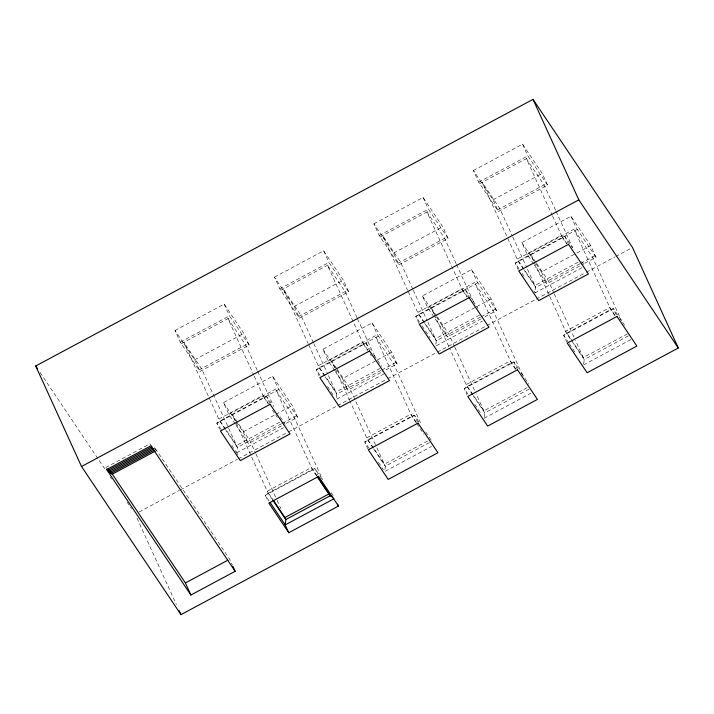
<?xml version="1.0" encoding="UTF-8"?>
<svg xmlns="http://www.w3.org/2000/svg" width="714" height="714" viewBox="0 0 714 714"><rect width="100%" height="100%" fill="white"/><g stroke="black" fill="none" stroke-linecap="round" stroke-linejoin="round"><path stroke-width="0.54" stroke-dasharray="3.57 2.68" d="M237.628 454.738L236.745 452.783L237.387 447.41L201.482 368.62L183.801 342.301L219.707 421.082L225.187 429.257M484.244 417.19L484.752 412.897L476.015 393.709M581.937 267.714L535.134 292.811L535.777 287.439L527.03 268.25M583.704 363.872L584.222 359.57L575.475 340.391M175.001 330.484L224.16 304.119L243.831 333.411L249.15 345.076L199.982 371.441L180.321 342.149L175.001 330.484L194.672 359.767L199.982 371.441M274.462 277.157L323.629 250.792L343.3 280.084L348.619 291.749L299.452 318.114L279.781 288.822L274.462 277.157L294.132 306.44L299.452 318.114M373.922 223.83L423.09 197.475L442.76 226.757L448.08 238.431L398.912 264.787L379.241 235.495L373.922 223.83L393.592 253.122L398.912 264.787M473.391 170.503L522.559 144.148L542.221 173.431L547.54 185.105L498.381 211.46L478.71 182.177L473.391 170.503L493.062 199.795L498.381 211.46M180.321 342.149L229.48 315.793L249.15 345.076M279.781 288.822L328.949 262.466L348.619 291.749M379.241 235.495L428.409 209.14L448.08 238.431M478.71 182.177L527.869 155.813L547.54 185.105M181.311 343.63L230.479 317.275M280.772 290.303L329.939 263.948M380.241 236.977L429.409 210.621M479.701 183.659L528.869 157.294M194.672 359.767L243.831 333.411M294.132 306.44L343.3 280.084M393.592 253.122L442.76 226.757M493.062 199.795L542.221 173.431M198.992 369.959L248.16 343.595M298.452 316.632L347.62 290.268M397.921 263.305L447.08 236.95M497.381 209.978L546.549 183.623M235.245 423.938L228.766 414.29L223.446 402.616L272.614 376.26L292.276 405.543L297.595 417.217L283.137 424.964M334.705 370.611L328.226 360.963L322.906 349.289L372.074 322.933L391.745 352.216L397.064 363.89L382.597 371.637M481.102 318.837L447.357 336.919L427.686 307.636L422.376 295.962L471.535 269.606L491.205 298.898L496.525 310.563L484.958 316.766M533.635 263.966L527.155 254.309L521.836 242.644L571.004 216.28L590.674 245.571L595.985 257.236L581.526 264.992M105.717 467.554L149.976 443.822L151.475 446.045M228.766 414.29L277.924 387.925L297.595 417.217M328.226 360.963L377.394 334.598L397.064 363.89M427.686 307.636L476.854 281.28L496.525 310.563M527.155 254.309L576.323 227.953L595.985 257.236M278.924 389.407L219.707 421.082L216.842 423.161L219.519 429.016M378.384 336.08L319.167 367.764L316.311 369.834L318.979 375.689M477.853 282.762L418.627 314.437L415.771 316.507L418.886 323.344M577.314 229.435L518.096 261.11L515.24 263.18L518.355 270.017M236.352 421.84L243.117 431.908L274.926 414.852M275.89 414.334L292.276 405.543M337.044 370.343L342.577 378.581L376.323 360.49M377.287 359.972L391.745 352.216M436.513 317.016L442.037 325.254L475.783 307.163M476.747 306.645L491.205 298.898M535.973 263.689L541.507 271.927L590.674 245.571M279.674 422.233L236.468 445.402L226.106 429.971M380.125 368.379L335.928 392.075L325.566 376.644M479.585 315.053L435.397 338.748L425.026 323.317M578.072 262.261L534.857 285.421L517.177 259.102L561.374 235.406L566.854 243.572M281.575 423.714L237.387 447.41L225.802 430.158M282.333 423.384L296.605 415.735M381.035 370.387L336.847 394.083L336.205 399.456L383.989 373.841M381.794 370.057L396.065 362.409M480.504 317.07L436.308 340.757L435.665 346.129L482.477 321.041M481.263 316.73L495.534 309.082M579.964 263.743L535.777 287.439L524.192 270.187M580.723 263.412L594.994 255.755M235.852 424.848L248.436 443.572L282.173 425.482M335.321 371.521L347.897 390.246L381.633 372.155M534.242 264.867L546.826 283.601L580.562 265.51M236.745 452.783L283.547 427.686M139.114 512.009L179.41 490.411M180.392 489.884L237.396 459.316M238.378 458.79L287.519 432.443M288.501 431.916L336.66 406.096M337.642 405.57L386.783 379.223M387.764 378.697L486.055 326.003M487.037 325.477L535.197 299.666M536.178 299.13L585.319 272.793M586.301 272.257L614.808 256.978M615.789 256.451L630.533 248.552M427.588 441.047L384.373 464.207L374.011 448.776M527.048 387.72L483.842 410.889L473.48 395.458M627.499 333.866L583.302 357.562L572.94 342.131M429.489 442.528L385.292 466.224L384.65 471.597L431.461 446.5M528.949 389.201L484.752 412.897L473.177 395.645M628.409 335.875L584.222 359.57L566.541 333.242L534.322 262.538M484.119 418.27L530.921 393.173M583.579 364.943L631.363 339.328M552.627 216.208L562.284 237.414L564.97 236.521L572.432 247.633M456.103 263.537L444.599 238.28L426.918 211.951L462.824 290.741L465.501 289.848L477.943 308.359M357.107 317.873L345.13 291.607L327.458 265.278L363.364 344.068L366.041 343.175L370.396 349.655M254.229 376.189L263.894 397.395L266.581 396.493L270.927 402.973M581.758 261.52L584.239 265.224M624.607 325.325L613.415 308.653L610.729 309.555L566.541 333.242L563.685 335.321L566.8 342.158M614.692 314.803L609.818 307.547L565.622 331.234L572.333 341.221M562.284 237.414L566.55 243.769M615.004 315.909L610.729 309.555L574.824 230.765L592.504 257.094L621.51 320.738M536.125 262.627L530.636 254.461L533.858 261.529M536.732 263.537L548.316 280.781L553.841 292.91M521.836 242.644L535.357 262.779M523.585 269.276L518.096 261.11L482.191 182.32L499.871 208.649L512.295 235.923M518.971 268.741L515.24 263.18L564.97 236.521L568.085 243.358M522.077 273.364L525.183 277.996M533.894 290.955L535.134 292.811M568.656 342.729L563.685 335.321L613.415 308.653L616.53 315.49M569.281 343.648L576.118 353.832M518.302 368.46L513.955 361.98L511.269 362.882L467.081 386.569L464.216 388.648L466.894 394.503M521.416 373.092L528.869 384.203M467.393 296.899L461.904 288.733L417.717 312.429L424.419 322.407M515.838 369.04L510.349 360.865L466.162 384.56L472.864 394.547M462.824 290.741L467.09 297.095M515.535 369.236L511.269 362.882L475.363 284.092L493.044 310.411L522.505 375.073M436.656 315.954L431.176 307.788L433.933 313.848M437.271 316.864L448.847 334.107L454.372 346.228M422.376 295.962L435.897 316.106M424.116 322.603L418.627 314.437L408.042 291.214M424.723 323.513L436.308 340.757L427.57 321.577M472.561 394.744L467.081 386.569L449.588 348.191M419.502 322.068L415.771 316.507L465.501 289.848L468.616 296.685M421.992 325.762L430.069 337.802M467.947 394.199L464.216 388.648L513.955 361.98L517.07 368.817M474.792 404.383L481.629 414.566M374.127 355.206L381.588 366.318M418.841 421.787L414.486 415.307L411.808 416.2L367.612 439.895L364.756 441.966L367.871 448.803M425.678 431.97L432.514 442.153M367.933 350.226L362.444 342.06L318.248 365.746L324.959 375.734M416.378 422.367L410.889 414.191L366.693 437.887L373.404 447.874M363.364 344.068L367.63 350.422M370.066 354.055L371.289 355.867M416.075 422.554L411.808 416.2L375.903 337.419L393.584 363.738L421.662 425.365M416.681 423.464L424 434.362M336.589 368.37L331.707 361.106L334.928 368.183M337.195 369.281L349.387 387.434L376.091 446.027M322.906 349.289L336.428 369.424M324.656 375.93L319.167 367.764L308.582 344.532M325.263 376.84L336.847 394.083L328.101 374.904M373.101 448.062L367.612 439.895L350.119 401.518M373.708 448.972L385.292 466.224L376.546 447.035M320.042 375.385L316.311 369.834L366.041 343.175L369.156 350.003M327.503 386.497L334.339 396.681M369.111 448.446L364.756 441.966L414.486 415.307L417.601 422.144M378.438 462.333L383.409 469.741M280.254 416.86L285.234 424.268M321.862 478.817L315.026 468.634L312.339 469.526L268.152 493.222L265.296 495.293L267.964 501.157M331.189 492.705L334.295 497.328M268.464 403.553L262.984 395.377L218.787 419.073L225.49 429.06M316.909 475.685L311.429 467.518L267.232 491.214L272.721 499.381M263.894 397.395L268.161 403.749M272.427 410.104L277.309 417.36M316.605 475.881L312.339 469.526L276.434 390.736L294.114 417.065L322.657 479.701M223.446 402.616L235.736 420.921M272.418 499.577L268.152 493.222L232.246 414.432L249.927 440.761L255.451 452.881M221.197 429.641L216.842 423.161L266.581 396.493L269.696 403.33M231.764 445.375L236.12 451.855M269.026 500.853L265.296 495.293L315.026 468.634L318.141 475.47M155.349 448.588L229.658 559.232L232.407 565.265M154.278 447.633L156.259 450.596M40.055 372.476L105.333 469.687M110.313 477.086L111.554 478.942M127.092 502.085L131.447 508.564M571.004 216.28L576.323 227.953M555.572 210.211L544.059 184.953L526.379 158.633L552.163 215.2M556.028 211.219L572.601 247.588M522.559 144.148L527.869 155.813M554.296 293.918L575.02 339.373M541.507 271.927L546.826 283.601M512.759 236.932L526.575 267.241M471.535 269.606L476.854 281.28M456.567 264.546L473.605 301.924M423.09 197.475L428.409 209.14M454.836 347.245L475.551 392.7M442.037 325.254L447.357 336.919M434.398 314.856L449.124 347.183M412.835 289.25L400.402 261.976L382.722 235.647L407.587 290.196M413.299 290.259L427.106 320.568M372.074 322.933L377.394 334.598M357.562 318.881L372.753 352.216M373.217 353.225L374.6 356.259M323.629 250.792L328.949 262.466M342.577 378.581L347.897 390.246M335.393 369.192L349.664 400.509M313.375 342.577L300.942 315.293L283.262 288.974L308.127 343.523M313.83 343.586L327.646 373.886M272.614 376.26L277.924 387.925M257.183 370.182L245.67 344.933L227.989 318.605L253.773 375.18M257.638 371.2L273.757 406.552M224.16 304.119L229.48 315.793M255.907 453.89L276.63 499.354M277.086 500.362L280.772 508.439M243.117 431.908L248.436 443.572M137.008 518.141L176.403 604.579"/><path stroke-width="1.07" d="M35.7 365.996L533.019 99.371L632.497 247.499L678.3 348.004L180.981 614.629L81.503 466.501L35.7 365.996L37.565 368.772M81.503 466.501L578.822 199.875L678.3 348.004M151.966 446.786L107.707 470.517L106.716 469.036M107.287 469.25L108.778 471.472L152.082 448.258M108.778 471.472L107.868 469.455L109.858 472.418L154.117 448.687M109.929 471.892L110.929 473.373L154.224 450.159M155.304 451.114L112 474.328L110.01 471.365L110.929 473.373M273.328 500.291L284.913 517.534L329.109 493.838L330.02 495.855L332.956 497.292M333.947 498.783L285.189 524.915L270.267 502.701M112.321 474.158L185.399 582.963L227.73 560.267M338.481 506.065L318.587 476.443L268.848 503.102L288.751 532.733L338.481 506.065L337.588 504.12M235.156 571.298L150.895 445.831L106.636 469.562L190.897 595.021L235.156 571.298L232.862 566.273M317.525 476.595L319.354 479.317M320.568 481.138L328.494 492.937M317.221 476.791L330.02 495.855L285.832 519.542L285.189 524.915L288.751 532.733M273.025 500.478L285.832 519.542L284.913 517.534M533.019 99.371L578.822 199.875M185.399 582.963L190.897 595.021M179.152 610.604L180.981 614.629M108.939 470.41L109.858 472.418M270.142 404.311L220.403 430.97L240.306 460.592L290.036 433.933L270.142 404.311M369.602 350.985L319.872 377.644L339.766 407.266L389.496 380.607L369.602 350.985M469.062 297.658L419.332 324.317L439.226 353.948L488.965 327.28L469.062 297.658M568.531 244.331L518.792 270.999L538.695 300.621L588.425 273.962L568.531 244.331M418.047 423.116L368.317 449.784L388.211 479.406L437.941 452.747L418.047 423.116M517.507 369.79L467.777 396.457L487.671 426.079L537.41 399.421L517.507 369.79M616.976 316.472L567.246 343.131L587.14 372.753L636.87 346.094L616.976 316.472"/></g></svg>
